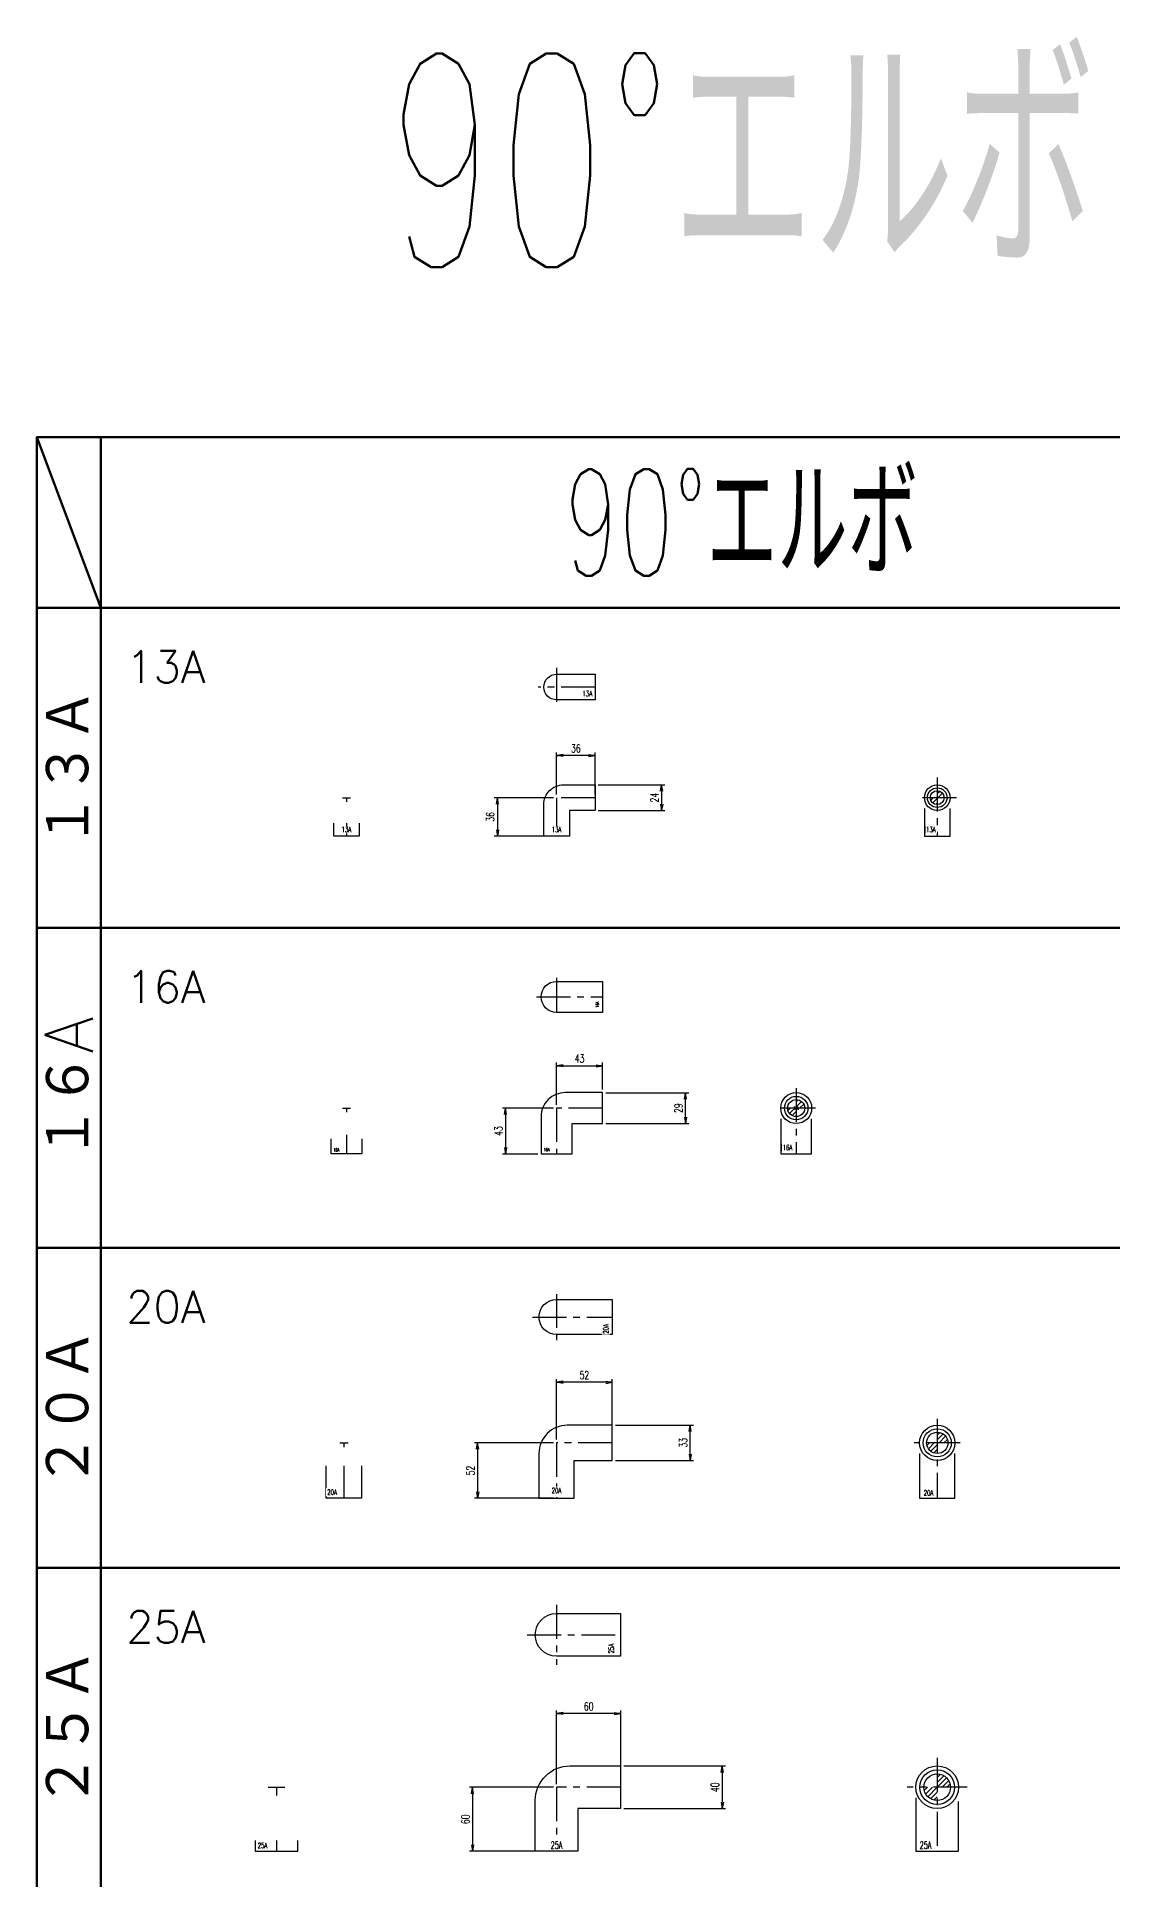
# Model space of a CAD drawing. Header units: millimetres. Extents: x 1711 to 90196, y -23291 to 8516.
# Drawn here: x 17025 to 18033, y 256 to 1983 of the extents above; entities that cross this region are included whole.
import ezdxf
from ezdxf.enums import TextEntityAlignment as Align

# ---------------------------------------------------------------- set-up
doc = ezdxf.new("R2010")
doc.units = ezdxf.units.MM
doc.header["$PDMODE"] = 35
doc.linetypes.add('CENTER', pattern=[50.8, 31.75, -6.35, 6.35, -6.35])
doc.layers.add('line', color=153, linetype='Continuous', lineweight=50)
for name, color, linetype in [('TEXT', 7, 'Continuous'), ('寸法', 2, 'Continuous'), ('配管-CVP', 4, 'Continuous'), ('＃配管（PVC)', 21, 'Continuous')]:
    doc.layers.add(name, color=color, linetype=linetype)
doc.styles.add('kpk', font='romans.shx', dxfattribs={"width": 0.7, "bigfont": 'extfont2.shx'})
doc.styles.get("Standard").update_dxf_attribs({"font": 'romans.shx', "bigfont": 'extfont.shx'})
doc.dimstyles.new('KPK-3', dxfattribs={"dimscale": 3, "dimtxt": 2.5, "dimasz": 2, "dimexe": 1, "dimexo": 1, "dimgap": 1, "dimtad": 3, "dimdec": 1, "dimdsep": 46, "dimtxsty": 'kpk', "dimblk": 'OPEN', "dimcen": 2.5, "dimclrd": 2, "dimclre": 2, "dimclrt": 4, "dimadec": 1, "dimazin": 2, "dimtfac": 1, "dimtdec": 1, "dimtmove": 0, "dimatfit": 2, "dimldrblk": 'OPEN', "dimfxl": 0, "dimlwd": -1, "dimlwe": -1, "dimarcsym": 0})

# ---------------------------------------------------------------- blocks, each defined once
blk = doc.blocks.new('_Open')
at = {"color": 0, "linetype": 'ByBlock', "lineweight": -2}
for p, q in [((-1, 0.17), (0, 0)), ((-1, -0.17), (0, 0)), ((0, 0), (-1, 0))]:
    blk.add_line(p, q, dxfattribs=at)
blk = doc.blocks.new('*D2596')
at = {"layer": 'Defpoints', "color": 0, "transparency": 16777216}
for p in [(17555.5, 1018.2), (17555.5, 993), (17512.5, 978.5)]:
    blk.add_point(p, dxfattribs=at)
at = {"layer": '寸法', "color": 2, "transparency": 16777216}
for p, q in [((17512.5, 981.5), (17512.5, 1021.2)), ((17555.5, 996), (17555.5, 1021.2)), ((17518.5, 1018.2), (17549.5, 1018.2))]:
    blk.add_line(p, q, dxfattribs=at)
at = {"layer": '寸法', "color": 2, "transparency": 16777216, "xscale": 6, "yscale": 6, "zscale": 6, "rotation": 180}
blk.add_blockref('_Open', (17512.5, 1018.2), dxfattribs=at)
at = {"layer": '寸法', "color": 2, "transparency": 16777216, "xscale": 6, "yscale": 6, "zscale": 6}
blk.add_blockref('_Open', (17555.5, 1018.2), dxfattribs=at)
at = {"layer": '寸法', "color": 4, "transparency": 16777216, "insert": (17534, 1025), "char_height": 7.5, "attachment_point": 5, "style": 'kpk', "bg_fill": 3, "box_fill_scale": 1.1, "bg_fill_color": 256, "bg_fill_true_color": 13158600, "bg_fill_transparency": 0}
blk.add_mtext('43', dxfattribs=at)
blk = doc.blocks.new('*D2597')
at = {"layer": 'Defpoints', "color": 0, "transparency": 16777216}
for p in [(17512.5, 978.5), (17464.6, 935.5), (17498, 935.5)]:
    blk.add_point(p, dxfattribs=at)
at = {"layer": '寸法', "color": 2, "transparency": 16777216}
for p, q in [((17509.5, 978.5), (17461.6, 978.5)), ((17464.6, 972.5), (17464.6, 941.5)), ((17495, 935.5), (17461.6, 935.5))]:
    blk.add_line(p, q, dxfattribs=at)
at = {"layer": '寸法', "color": 2, "transparency": 16777216, "xscale": 6, "yscale": 6, "zscale": 6}
for p, rotation in [((17464.6, 978.5), 90), ((17464.6, 935.5), 270)]:
    blk.add_blockref('_Open', p, dxfattribs=dict(at, rotation=rotation))
at = {"layer": '寸法', "color": 4, "transparency": 16777216, "insert": (17457.9, 957), "char_height": 7.5, "attachment_point": 5, "rotation": 90, "style": 'kpk', "bg_fill": 3, "box_fill_scale": 1.1, "bg_fill_color": 256, "bg_fill_true_color": 13158600, "bg_fill_transparency": 0}
blk.add_mtext('43', dxfattribs=at)
blk = doc.blocks.new('*D2598')
at = {"layer": 'Defpoints', "color": 0, "transparency": 16777216}
for p in [(17512.5, 721.5), (17512.5, 664.8), (17564.5, 664.8)]:
    blk.add_point(p, dxfattribs=at)
at = {"layer": '寸法', "color": 2, "transparency": 16777216}
for p, q in [((17512.5, 667.8), (17512.5, 724.5)), ((17558.5, 721.5), (17518.5, 721.5)), ((17564.5, 667.8), (17564.5, 724.5))]:
    blk.add_line(p, q, dxfattribs=at)
at = {"layer": '寸法', "color": 2, "transparency": 16777216, "xscale": 6, "yscale": 6, "zscale": 6, "rotation": 180}
blk.add_blockref('_Open', (17512.5, 721.5), dxfattribs=at)
at = {"layer": '寸法', "color": 2, "transparency": 16777216, "xscale": 6, "yscale": 6, "zscale": 6}
blk.add_blockref('_Open', (17564.5, 721.5), dxfattribs=at)
at = {"layer": '寸法', "color": 4, "transparency": 16777216, "insert": (17538.5, 728.3), "char_height": 7.5, "attachment_point": 5, "style": 'kpk', "bg_fill": 3, "box_fill_scale": 1.1, "bg_fill_color": 256, "bg_fill_true_color": 13158600, "bg_fill_transparency": 0}
blk.add_mtext('52', dxfattribs=at)
blk = doc.blocks.new('*D2599')
at = {"layer": 'Defpoints', "color": 0, "transparency": 16777216}
for p in [(17512.5, 664.8), (17438.4, 612.8), (17512.5, 612.8)]:
    blk.add_point(p, dxfattribs=at)
at = {"layer": '寸法', "color": 2, "transparency": 16777216}
for p, q in [((17509.5, 664.8), (17435.4, 664.8)), ((17438.4, 658.8), (17438.4, 618.8)), ((17509.5, 612.8), (17435.4, 612.8))]:
    blk.add_line(p, q, dxfattribs=at)
at = {"layer": '寸法', "color": 2, "transparency": 16777216, "xscale": 6, "yscale": 6, "zscale": 6}
for p, rotation in [((17438.4, 664.8), 90), ((17438.4, 612.8), 270)]:
    blk.add_blockref('_Open', p, dxfattribs=dict(at, rotation=rotation))
at = {"layer": '寸法', "color": 4, "transparency": 16777216, "insert": (17431.7, 638.8), "char_height": 7.5, "attachment_point": 5, "rotation": 90, "style": 'kpk', "bg_fill": 3, "box_fill_scale": 1.1, "bg_fill_color": 256, "bg_fill_true_color": 13158600, "bg_fill_transparency": 0}
blk.add_mtext('52', dxfattribs=at)
blk = doc.blocks.new('*D2600')
at = {"layer": 'Defpoints', "color": 0, "transparency": 16777216}
for p in [(17512.5, 411), (17512.5, 341.9), (17572.5, 341.9)]:
    blk.add_point(p, dxfattribs=at)
at = {"layer": '寸法', "color": 2, "transparency": 16777216}
for p, q in [((17512.5, 344.9), (17512.5, 414)), ((17566.5, 411), (17518.5, 411)), ((17572.5, 344.9), (17572.5, 414))]:
    blk.add_line(p, q, dxfattribs=at)
at = {"layer": '寸法', "color": 2, "transparency": 16777216, "xscale": 6, "yscale": 6, "zscale": 6, "rotation": 180}
blk.add_blockref('_Open', (17512.5, 411), dxfattribs=at)
at = {"layer": '寸法', "color": 2, "transparency": 16777216, "xscale": 6, "yscale": 6, "zscale": 6}
blk.add_blockref('_Open', (17572.5, 411), dxfattribs=at)
at = {"layer": '寸法', "color": 4, "transparency": 16777216, "insert": (17542.5, 417.7), "char_height": 7.5, "attachment_point": 5, "style": 'kpk', "bg_fill": 3, "box_fill_scale": 1.1, "bg_fill_color": 256, "bg_fill_true_color": 13158600, "bg_fill_transparency": 0}
blk.add_mtext('60', dxfattribs=at)
blk = doc.blocks.new('*D2601')
at = {"layer": 'Defpoints', "color": 0, "transparency": 16777216}
for p in [(17512.5, 341.9), (17433.7, 281.9), (17512.5, 281.9)]:
    blk.add_point(p, dxfattribs=at)
at = {"layer": '寸法', "color": 2, "transparency": 16777216}
for p, q in [((17509.5, 341.9), (17430.7, 341.9)), ((17433.7, 335.9), (17433.7, 287.9)), ((17509.5, 281.9), (17430.7, 281.9))]:
    blk.add_line(p, q, dxfattribs=at)
at = {"layer": '寸法', "color": 2, "transparency": 16777216, "xscale": 6, "yscale": 6, "zscale": 6}
for p, rotation in [((17433.7, 341.9), 90), ((17433.7, 281.9), 270)]:
    blk.add_blockref('_Open', p, dxfattribs=dict(at, rotation=rotation))
at = {"layer": '寸法', "color": 4, "transparency": 16777216, "insert": (17427, 311.9), "char_height": 7.5, "attachment_point": 5, "rotation": 90, "style": 'kpk', "bg_fill": 3, "box_fill_scale": 1.1, "bg_fill_color": 256, "bg_fill_true_color": 13158600, "bg_fill_transparency": 0}
blk.add_mtext('60', dxfattribs=at)
blk = doc.blocks.new('*D2610')
at = {"layer": 'Defpoints', "color": 0, "transparency": 16777216}
for p in [(17512.5, 1309), (17512.5, 1269.5), (17548.5, 1269.5)]:
    blk.add_point(p, dxfattribs=at)
at = {"layer": '寸法', "color": 2, "transparency": 16777216}
for p, q in [((17512.5, 1272.5), (17512.5, 1312)), ((17542.5, 1309), (17518.5, 1309)), ((17548.5, 1272.5), (17548.5, 1312))]:
    blk.add_line(p, q, dxfattribs=at)
at = {"layer": '寸法', "color": 2, "transparency": 16777216, "xscale": 6, "yscale": 6, "zscale": 6, "rotation": 180}
blk.add_blockref('_Open', (17512.5, 1309), dxfattribs=at)
at = {"layer": '寸法', "color": 2, "transparency": 16777216, "xscale": 6, "yscale": 6, "zscale": 6}
blk.add_blockref('_Open', (17548.5, 1309), dxfattribs=at)
at = {"layer": '寸法', "color": 4, "transparency": 16777216, "insert": (17530.5, 1315.7), "char_height": 7.5, "attachment_point": 5, "style": 'kpk', "bg_fill": 3, "box_fill_scale": 1.1, "bg_fill_color": 256, "bg_fill_true_color": 13158600, "bg_fill_transparency": 0}
blk.add_mtext('36', dxfattribs=at)
blk = doc.blocks.new('*D2611')
at = {"layer": 'Defpoints', "color": 0, "transparency": 16777216}
for p in [(17512.5, 1269.5), (17457, 1233.5), (17512.5, 1233.5)]:
    blk.add_point(p, dxfattribs=at)
at = {"layer": '寸法', "color": 2, "transparency": 16777216}
for p, q in [((17509.5, 1269.5), (17454, 1269.5)), ((17457, 1263.5), (17457, 1239.5)), ((17509.5, 1233.5), (17454, 1233.5))]:
    blk.add_line(p, q, dxfattribs=at)
at = {"layer": '寸法', "color": 2, "transparency": 16777216, "xscale": 6, "yscale": 6, "zscale": 6}
for p, rotation in [((17457, 1269.5), 90), ((17457, 1233.5), 270)]:
    blk.add_blockref('_Open', p, dxfattribs=dict(at, rotation=rotation))
at = {"layer": '寸法', "color": 4, "transparency": 16777216, "insert": (17450.3, 1251.5), "char_height": 7.5, "attachment_point": 5, "rotation": 90, "style": 'kpk', "bg_fill": 3, "box_fill_scale": 1.1, "bg_fill_color": 256, "bg_fill_true_color": 13158600, "bg_fill_transparency": 0}
blk.add_mtext('36', dxfattribs=at)
blk = doc.blocks.new('*D2762')
at = {"layer": 'Defpoints', "color": 0, "transparency": 16777216}
for p in [(17548.5, 1281.5), (17548.5, 1257.5)]:
    blk.add_point(p, dxfattribs=at)
at = {"layer": '寸法', "color": 2, "transparency": 16777216}
for p, q in [((17551.5, 1281.5), (17613.9, 1281.5)), ((17610.9, 1275.5), (17610.9, 1263.5)), ((17551.5, 1257.5), (17613.9, 1257.5))]:
    blk.add_line(p, q, dxfattribs=at)
at = {"layer": '寸法', "color": 2, "transparency": 16777216, "xscale": 6, "yscale": 6, "zscale": 6}
for p, rotation in [((17610.9, 1281.5), 90), ((17610.9, 1257.5), 270)]:
    blk.add_blockref('_Open', p, dxfattribs=dict(at, rotation=rotation))
at = {"layer": '寸法', "color": 4, "transparency": 16777216, "insert": (17604.2, 1269.5), "char_height": 7.5, "attachment_point": 5, "rotation": 90, "style": 'kpk', "bg_fill": 3, "box_fill_scale": 1.1, "bg_fill_color": 256, "bg_fill_true_color": 13158600, "bg_fill_transparency": 0}
blk.add_mtext('24', dxfattribs=at)
at = {"layer": 'Defpoints', "color": 0, "transparency": 16777216}
blk.add_point((17610.9, 1257.5), dxfattribs=at)
blk = doc.blocks.new('*D2763')
at = {"layer": 'Defpoints', "color": 0, "transparency": 16777216}
for p in [(17555.5, 993), (17633.3, 993), (17555.5, 964)]:
    blk.add_point(p, dxfattribs=at)
at = {"layer": '寸法', "color": 2, "transparency": 16777216}
for p, q in [((17558.5, 993), (17636.3, 993)), ((17633.3, 970), (17633.3, 987)), ((17558.5, 964), (17636.3, 964))]:
    blk.add_line(p, q, dxfattribs=at)
at = {"layer": '寸法', "color": 2, "transparency": 16777216, "xscale": 6, "yscale": 6, "zscale": 6}
for p, rotation in [((17633.3, 993), 90), ((17633.3, 964), 270)]:
    blk.add_blockref('_Open', p, dxfattribs=dict(at, rotation=rotation))
at = {"layer": '寸法', "color": 4, "transparency": 16777216, "insert": (17626.6, 978.5), "char_height": 7.5, "attachment_point": 5, "rotation": 90, "style": 'kpk', "bg_fill": 3, "box_fill_scale": 1.1, "bg_fill_color": 256, "bg_fill_true_color": 13158600, "bg_fill_transparency": 0}
blk.add_mtext('29', dxfattribs=at)
blk = doc.blocks.new('*D2764')
at = {"layer": 'Defpoints', "color": 0, "transparency": 16777216}
for p in [(17564.5, 681.3), (17637.7, 681.3), (17564.5, 648.3)]:
    blk.add_point(p, dxfattribs=at)
at = {"layer": '寸法', "color": 2, "transparency": 16777216}
for p, q in [((17567.5, 681.3), (17640.7, 681.3)), ((17637.7, 654.3), (17637.7, 675.3)), ((17567.5, 648.3), (17640.7, 648.3))]:
    blk.add_line(p, q, dxfattribs=at)
at = {"layer": '寸法', "color": 2, "transparency": 16777216, "xscale": 6, "yscale": 6, "zscale": 6}
for p, rotation in [((17637.7, 681.3), 90), ((17637.7, 648.3), 270)]:
    blk.add_blockref('_Open', p, dxfattribs=dict(at, rotation=rotation))
at = {"layer": '寸法', "color": 4, "transparency": 16777216, "insert": (17631, 664.8), "char_height": 7.5, "attachment_point": 5, "rotation": 90, "style": 'kpk', "bg_fill": 3, "box_fill_scale": 1.1, "bg_fill_color": 256, "bg_fill_true_color": 13158600, "bg_fill_transparency": 0}
blk.add_mtext('33', dxfattribs=at)
blk = doc.blocks.new('*D2765')
at = {"layer": 'Defpoints', "color": 0, "transparency": 16777216}
for p in [(17572.5, 361.9), (17572.5, 321.9), (17667.7, 321.9)]:
    blk.add_point(p, dxfattribs=at)
at = {"layer": '寸法', "color": 2, "transparency": 16777216}
for p, q in [((17575.5, 361.9), (17670.7, 361.9)), ((17667.7, 355.9), (17667.7, 327.9)), ((17575.5, 321.9), (17670.7, 321.9))]:
    blk.add_line(p, q, dxfattribs=at)
at = {"layer": '寸法', "color": 2, "transparency": 16777216, "xscale": 6, "yscale": 6, "zscale": 6}
for p, rotation in [((17667.7, 361.9), 90), ((17667.7, 321.9), 270)]:
    blk.add_blockref('_Open', p, dxfattribs=dict(at, rotation=rotation))
at = {"layer": '寸法', "color": 4, "transparency": 16777216, "insert": (17660.9, 341.9), "char_height": 7.5, "attachment_point": 5, "rotation": 90, "style": 'kpk', "bg_fill": 3, "box_fill_scale": 1.1, "bg_fill_color": 256, "bg_fill_true_color": 13158600, "bg_fill_transparency": 0}
blk.add_mtext('40', dxfattribs=at)
blk = doc.blocks.new('16A-90EL-1')
at = {"layer": '＃配管（PVC)', "color": 0, "linetype": 'ByBlock'}
blk.add_lwpolyline([(14.5, -43), (14.5, -14.5), (43, -14.5), (43, 14.5), (8, 14.5, 0.414214), (-14.5, -8), (-14.5, -43)], format="xyb", close=True, dxfattribs=at)
at = {"layer": '＃配管（PVC)', "color": 2, "linetype": 'CENTER'}
blk.add_lwpolyline([(43, 0), (0, 0), (0, -43)], dxfattribs=at)
at = {"layer": 'Defpoints', "color": 6, "linetype": 'ByBlock', "ltscale": 0.5, "insert": (-9.3, -39), "char_height": 3, "attachment_point": 5, "style": 'kpk', "bg_fill": 3, "box_fill_scale": 1.2, "bg_fill_color": 256, "bg_fill_transparency": 0}
blk.add_mtext('{\\W0.6;16A}', dxfattribs=at)
blk = doc.blocks.new('16A-90EL-2')
at = {"linetype": 'ByBlock'}
h = blk.add_hatch(dxfattribs=at)
h.set_pattern_fill('ANSI31', color=252, style=0)
h.paths.add_polyline_path([(0, 8), (0, 0), (8, 0, 0.414214)])
h.paths.add_polyline_path([(-8, 0, 0.414214), (0, -8), (0, 0)])
at = {"color": 2, "linetype": 'CENTER'}
for p, q in [((0, 18.8), (0, -43)), ((18, 0), (-18, 0))]:
    blk.add_line(p, q, dxfattribs=at)
at = {"layer": '＃配管（PVC)', "color": 0, "linetype": 'ByBlock'}
for radius in [14.5, 11, 8]:
    blk.add_circle((0, 0), radius, dxfattribs=at)
at = {"layer": 'Defpoints', "color": 6, "width": 0.5}
blk.add_text('16A', height=3, dxfattribs=at).set_placement((0, 0), align=Align.MIDDLE)
at = {"layer": 'Defpoints', "color": 6, "linetype": 'ByBlock', "ltscale": 0.5, "insert": (-8.1, -36.9), "char_height": 5, "attachment_point": 5, "style": 'kpk', "bg_fill": 3, "box_fill_scale": 1.2, "bg_fill_color": 256, "bg_fill_transparency": 0}
blk.add_mtext('{\\W0.6;16A}', dxfattribs=at)
at = {"layer": '＃配管（PVC)', "color": 0, "linetype": 'ByBlock'}
blk.add_lwpolyline([(-14.5, -10), (-14.5, -43), (14.5, -43), (14.5, -10)], dxfattribs=at)
blk = doc.blocks.new('16A-90EL-41')
at = {"layer": '＃配管（PVC)', "color": 2, "linetype": 'CENTER'}
for p, q in [((-3.9, 0), (3.9, 0)), ((0, 0), (0, -3.9))]:
    blk.add_line(p, q, dxfattribs=at)
at = {"layer": 'Defpoints', "color": 6, "linetype": 'ByBlock', "ltscale": 0.5, "insert": (-9.5, -39.2), "char_height": 3, "attachment_point": 5, "style": 'kpk', "bg_fill": 3, "box_fill_scale": 1.2, "bg_fill_color": 256, "bg_fill_transparency": 0}
blk.add_mtext('{\\W0.6;16A}', dxfattribs=at)
at = {"layer": '＃配管（PVC)', "color": 2, "linetype": 'CENTER'}
blk.add_line((0, -25), (0, -43), dxfattribs=at)
at = {"layer": '＃配管（PVC)', "color": 0, "linetype": 'ByBlock', "ltscale": 0.5}
blk.add_lwpolyline([(14.5, -28.9), (14.5, -43), (-14.5, -43), (-14.5, -28.9)], dxfattribs=at)
blk = doc.blocks.new('20A-90EL-3')
at = {"layer": '＃配管（PVC)', "color": 2, "linetype": 'CENTER'}
for p, q in [((0, 22.6), (0, -52)), ((21.6, 0), (-21.6, 0))]:
    blk.add_line(p, q, dxfattribs=at)
at = {"layer": '＃配管（PVC)', "color": 0, "linetype": 'ByBlock'}
blk.add_lwpolyline([(16.5, 0), (16.5, -52), (-16.5, -52), (-16.5, 0, -1)], format="xyb", close=True, dxfattribs=at)
at = {"layer": 'Defpoints', "color": 6, "linetype": 'ByBlock', "insert": (-11.1, -46.2), "char_height": 5, "attachment_point": 5, "style": 'kpk', "bg_fill": 3, "box_fill_scale": 1.2, "bg_fill_color": 256, "bg_fill_transparency": 0}
blk.add_mtext('{\\W0.6;20A}', dxfattribs=at)
blk = doc.blocks.new('20A-90EL-2')
h = blk.add_hatch()
h.set_pattern_fill('ANSI31', color=252)
h.paths.add_polyline_path([(10, 0, 0.414214), (0, 10), (0, 0)])
h.paths.add_polyline_path([(0, 0), (-10, 0, 0.414214), (0, -10)])
at = {"color": 2, "linetype": 'CENTER'}
for p, q in [((0, 22.6), (0, -52)), ((21.6, 0), (-21.6, 0))]:
    blk.add_line(p, q, dxfattribs=at)
at = {"color": 0, "linetype": 'ByBlock'}
for radius in [16.5, 13.2, 10]:
    blk.add_circle((0, 0), radius, dxfattribs=at)
at = {"layer": 'Defpoints', "color": 6, "linetype": 'ByBlock', "ltscale": 0.5, "insert": (-8.1, -47), "char_height": 5, "attachment_point": 5, "style": 'kpk', "bg_fill": 3, "box_fill_scale": 1.2, "bg_fill_color": 256, "bg_fill_transparency": 0}
blk.add_mtext('{\\W0.6;20A}', dxfattribs=at)
at = {"color": 0, "linetype": 'ByBlock'}
blk.add_lwpolyline([(-16.5, -10), (-16.5, -52), (16.5, -52), (16.5, -10)], dxfattribs=at)
blk = doc.blocks.new('20A-90EL-1')
at = {"color": 0, "linetype": 'ByBlock'}
blk.add_lwpolyline([(16.5, -52), (16.5, -16.5), (52, -16.5), (52, 16.5), (10, 16.5, 0.414214), (-16.5, -10), (-16.5, -52)], format="xyb", close=True, dxfattribs=at)
at = {"color": 2, "linetype": 'CENTER'}
blk.add_lwpolyline([(52, 0), (0, 0), (0, -52)], dxfattribs=at)
at = {"layer": 'Defpoints', "color": 6, "linetype": 'ByBlock', "insert": (0, -44.6), "char_height": 5, "attachment_point": 5, "style": 'kpk', "bg_fill": 3, "box_fill_scale": 1.2, "bg_fill_color": 256, "bg_fill_transparency": 0}
blk.add_mtext('{\\W0.6;20A}', dxfattribs=at)
blk = doc.blocks.new('*U487')
at = {"color": 2, "linetype": 'CENTER'}
for p, q in [((-3.9, 0), (3.9, 0)), ((0, 0), (0, -3.9)), ((0, -21.5), (0, -52))]:
    blk.add_line(p, q, dxfattribs=at)
at = {"color": 0, "linetype": 'ByBlock'}
blk.add_lwpolyline([(16.5, -21.5), (16.5, -52), (-16.5, -52), (-16.5, -21.5)], dxfattribs=at)
at = {"layer": 'Defpoints', "color": 6, "linetype": 'ByBlock', "insert": (-11.1, -46.2), "char_height": 5, "attachment_point": 5, "style": 'kpk', "bg_fill": 3, "box_fill_scale": 1.2, "bg_fill_color": 256, "bg_fill_transparency": 0}
blk.add_mtext('{\\W0.6;20A}', dxfattribs=at)
blk = doc.blocks.new('25A-L-穴有')
at = {"layer": '＃配管（PVC)'}
h = blk.add_hatch(dxfattribs=at)
h.set_pattern_fill('ANSI31', color=252)
h.set_pattern_definition([(45, (-17869.1675, -341.9474), (-2.24506403, 2.24506403), [])])
h.paths.add_polyline_path([(0, 12.5), (0, 0), (12.5, 0, 0.414214)])
h.paths.add_polyline_path([(0, -12.5), (0, 0), (-12.5, 0, 0.414214)])
at = {"layer": '＃配管（PVC)', "color": 2, "linetype": 'CENTER'}
for p, q in [((0, 27.6), (0, -60)), ((28.1, 0), (-28.1, 0))]:
    blk.add_line(p, q, dxfattribs=at)
at = {"layer": '＃配管（PVC)', "color": 0, "linetype": 'ByBlock'}
blk.add_lwpolyline([(-20, -10), (-20, -60), (20, -60), (20, -13.5)], dxfattribs=at)
for radius in [20, 16.3, 12.5]:
    blk.add_circle((0, 0), radius, dxfattribs=at)
at = {"layer": 'Defpoints', "color": 6, "linetype": 'ByBlock', "insert": (-10.9, -54.2), "char_height": 7, "attachment_point": 5, "style": 'kpk', "bg_fill": 3, "box_fill_scale": 1.2, "bg_fill_color": 256, "bg_fill_transparency": 0}
blk.add_mtext('{\\W0.6;25A}', dxfattribs=at)
blk = doc.blocks.new('25A-L-正')
at = {"layer": '＃配管（PVC)', "color": 0, "linetype": 'ByBlock'}
blk.add_lwpolyline([(-20, -12.5, -0.414214), (12.5, 20), (60, 20), (60, -20), (20, -20), (20, -60), (-20, -60)], format="xyb", close=True, dxfattribs=at)
at = {"layer": '＃配管（PVC)', "color": 2, "linetype": 'CENTER'}
blk.add_lwpolyline([(60, 0), (0, 0), (0, -60)], dxfattribs=at)
at = {"layer": 'Defpoints', "color": 6, "linetype": 'ByBlock', "insert": (0, -54.2), "char_height": 7, "attachment_point": 5, "style": 'kpk', "bg_fill": 3, "box_fill_scale": 1.2, "bg_fill_color": 256, "bg_fill_transparency": 0}
blk.add_mtext('{\\W0.6;25A}', dxfattribs=at)
blk = doc.blocks.new('25A-L-穴無')
at = {"layer": '＃配管（PVC)', "color": 2, "linetype": 'CENTER'}
for p, q in [((0, 28.1), (0, -28.1)), ((-27.6, 0), (60, 0))]:
    blk.add_line(p, q, dxfattribs=at)
at = {"layer": '＃配管（PVC)', "color": 0, "linetype": 'ByBlock'}
blk.add_lwpolyline([(0, 20), (60, 20), (60, -20), (0, -20, -1)], format="xyb", close=True, dxfattribs=at)
at = {"layer": 'Defpoints', "color": 6, "linetype": 'ByBlock', "insert": (51.2, -12.9), "char_height": 5, "attachment_point": 5, "rotation": 90, "style": 'kpk', "bg_fill": 3, "box_fill_scale": 1.2, "bg_fill_color": 256, "bg_fill_transparency": 0}
blk.add_mtext('{\\W0.6;25A}', dxfattribs=at)
blk = doc.blocks.new('*U694')
at = {"layer": '＃配管（PVC)', "color": 2, "linetype": 'CENTER'}
for p, q in [((-7.8, 0), (7.8, 0)), ((0, 0), (0, -7.8)), ((0, -50), (0, -60))]:
    blk.add_line(p, q, dxfattribs=at)
at = {"layer": 'Defpoints', "color": 6, "linetype": 'ByBlock', "insert": (-13, -54.6), "char_height": 5, "attachment_point": 5, "style": 'kpk', "bg_fill": 3, "box_fill_scale": 1.2, "bg_fill_color": 256, "bg_fill_transparency": 0}
blk.add_mtext('{\\W0.6;25A}', dxfattribs=at)
at = {"layer": '＃配管（PVC)', "color": 0, "linetype": 'ByBlock'}
blk.add_lwpolyline([(-20, -50), (-20, -60), (20, -60), (20, -50)], dxfattribs=at)
blk = doc.blocks.new('16A-90EL-3')
at = {"layer": '＃配管（PVC)', "color": 2, "linetype": 'CENTER'}
for p, q in [((0, 18.8), (0, -43)), ((18, 0), (-18, 0))]:
    blk.add_line(p, q, dxfattribs=at)
at = {"layer": '＃配管（PVC)', "color": 0, "linetype": 'ByBlock'}
blk.add_lwpolyline([(14.5, 0), (14.5, -43), (-14.5, -43), (-14.5, 0, -1)], format="xyb", close=True, dxfattribs=at)
at = {"layer": 'Defpoints', "color": 6, "linetype": 'ByBlock', "ltscale": 0.5, "insert": (-7.2, -38.2), "char_height": 3, "attachment_point": 5, "style": 'kpk', "bg_fill": 3, "box_fill_scale": 1.2, "bg_fill_color": 256, "bg_fill_transparency": 0}
blk.add_mtext('{\\W0.6;16A}', dxfattribs=at)
blk = doc.blocks.new('13A-90EL-3')
at = {"layer": '＃配管（PVC)', "color": 2, "linetype": 'CENTER'}
for p, q in [((0, 18), (0, -18)), ((36, 0), (-17.2, 0))]:
    blk.add_line(p, q, dxfattribs=at)
at = {"layer": '＃配管（PVC)', "color": 0, "linetype": 'ByBlock'}
blk.add_lwpolyline([(0, 12), (36, 12), (36, -12), (0, -12, -1)], format="xyb", close=True, dxfattribs=at)
at = {"layer": 'Defpoints', "color": 6, "linetype": 'ByBlock', "insert": (28.8, -6.1), "char_height": 5, "attachment_point": 5, "style": 'kpk', "bg_fill": 3, "box_fill_scale": 1.2, "bg_fill_color": 256, "bg_fill_transparency": 0}
blk.add_mtext('{\\W0.6;13A}', dxfattribs=at)
blk = doc.blocks.new('13A-90EL-4')
at = {"layer": '＃配管（PVC)', "color": 2, "linetype": 'CENTER'}
for p, q in [((-3.9, 0), (3.9, 0)), ((0, 0), (0, -3.9))]:
    blk.add_line(p, q, dxfattribs=at)
at = {"layer": '＃配管（PVC)', "color": 0, "linetype": 'ByBlock'}
blk.add_lwpolyline([(12, -24), (12, -36), (-12, -36), (-12, -24)], dxfattribs=at)
at = {"layer": '＃配管（PVC)', "color": 2, "linetype": 'CENTER'}
blk.add_lwpolyline([(0, -24), (0, -36)], dxfattribs=at)
at = {"layer": 'Defpoints', "color": 6, "linetype": 'ByBlock', "insert": (0, -29.9), "char_height": 5, "attachment_point": 5, "style": 'kpk', "bg_fill": 3, "box_fill_scale": 1.2, "bg_fill_color": 256, "bg_fill_transparency": 0}
blk.add_mtext('{\\W0.6;13A}', dxfattribs=at)
blk = doc.blocks.new('13A-90EL-1')
at = {"layer": '＃配管（PVC)', "color": 0, "linetype": 'ByBlock'}
blk.add_lwpolyline([(-12, -6.5, -0.414214), (6.5, 12), (36, 12), (36, -12), (12, -12), (12, -36), (-12, -36)], format="xyb", close=True, dxfattribs=at)
at = {"layer": '＃配管（PVC)', "color": 2, "linetype": 'CENTER'}
blk.add_lwpolyline([(36, 0), (0, 0), (0, -36)], dxfattribs=at)
at = {"layer": 'Defpoints', "color": 6, "linetype": 'ByBlock', "insert": (0, -29.9), "char_height": 5, "attachment_point": 5, "style": 'kpk', "bg_fill": 3, "box_fill_scale": 1.2, "bg_fill_color": 256, "bg_fill_transparency": 0}
blk.add_mtext('{\\W0.6;13A}', dxfattribs=at)
blk = doc.blocks.new('13A-90EL-2')
at = {"layer": '＃配管（PVC)'}
h = blk.add_hatch(dxfattribs=at)
h.set_pattern_fill('ANSI31', color=252)
h.set_pattern_definition([(45, (-17869.1675, -1269.5195), (-2.24506403, 2.24506403), [])])
h.paths.add_polyline_path([(0, 0), (-6.5, 0, 0.414214), (0, -6.5)])
h.paths.add_polyline_path([(0, 6.5), (0, 0), (6.5, 0, 0.414214)])
at = {"layer": '＃配管（PVC)', "color": 2, "linetype": 'CENTER'}
for p, q in [((0, 18.8), (0, -36)), ((18, 0), (-18, 0))]:
    blk.add_line(p, q, dxfattribs=at)
at = {"layer": '＃配管（PVC)', "color": 0, "linetype": 'ByBlock'}
for radius in [12, 9.2, 6.5]:
    blk.add_circle((0, 0), radius, dxfattribs=at)
at = {"layer": 'Defpoints', "color": 6, "linetype": 'ByBlock', "insert": (-5.9, -29.9), "char_height": 5, "attachment_point": 5, "style": 'kpk', "bg_fill": 3, "box_fill_scale": 1.2, "bg_fill_color": 256, "bg_fill_transparency": 0}
blk.add_mtext('{\\W0.6;13A}', dxfattribs=at)
at = {"layer": '＃配管（PVC)', "color": 0, "linetype": 'ByBlock'}
blk.add_lwpolyline([(-12, -10), (-12, -36), (12, -36), (12, -10)], dxfattribs=at)
blk = doc.blocks.new('A$C84a07606')
at = {"layer": 'line'}
for q in [(1260, 0), (60, -7760)]:
    blk.add_line((60, 0), q, dxfattribs=at)
for points in [[(0, 0), (60, -160), (0, -160)], [(60, -160), (1260, -160), (2460, -160), (4120, -160)], [(4120, -460), (2460, -460), (1260, -460), (60, -460), (0, -460)], [(4120, -760), (2460, -760), (1260, -760), (60, -760), (0, -760)], [(4120, -1060), (2460, -1060), (1260, -1060), (60, -1060), (0, -1060)]]:
    blk.add_lwpolyline(points, dxfattribs=at)
blk.add_lwpolyline([(60, -7760), (0, -7760), (0, 0), (60, 0)], close=True, dxfattribs=at)
for s, insert, char_height, attachment_point in [('{\\W0.6;90°エルボ}', (660, -80), 100, 5), ('13A', (83.6, -215.3), 30, 4), ('16A', (83.6, -515.3), 30, 4), ('20A', (83.6, -815.3), 30, 4), ('25A', (83.6, -1115.3), 30, 4)]:
    blk.add_mtext(s, dxfattribs=dict(at, insert=insert, char_height=char_height, attachment_point=attachment_point))
at = {"layer": 'line', "char_height": 45, "attachment_point": 5, "rotation": 90}
for s, insert in [('１３Ａ', (30, -310)), ('１６A', (30, -610)), ('２０Ａ', (30, -910)), ('２５Ａ', (30, -1210))]:
    blk.add_mtext(s, dxfattribs=dict(at, insert=insert))

msp = doc.modelspace()

# ---------------------------------------------------------------- block references
at = {"layer": '配管-CVP'}
for name, p in [('13A-90EL-3', (17512.4505, 1373.1564)), ('13A-90EL-2', (17869.1675, 1269.5195)), ('13A-90EL-4', (17315.5491, 1269.5195)), ('16A-90EL-2', (17736.9919, 978.537)), ('16A-90EL-41', (17315.5491, 978.537)), ('20A-90EL-2', (17869.1675, 664.7708)), ('*U487', (17313.1356, 664.7708)), ('25A-L-穴無', (17512.4505, 484.7889)), ('25A-L-穴有', (17869.1675, 341.9474)), ('*U694', (17249.9405, 341.9474))]:
    msp.add_blockref(name, p, dxfattribs=at)
at = {"layer": '配管-CVP', "rotation": 90}
for name, p in [('16A-90EL-3', (17512.4505, 1082.7748)), ('20A-90EL-3', (17512.4505, 782.6823))]:
    msp.add_blockref(name, p, dxfattribs=at)

# ---------------------------------------------------------------- texts
at = {"layer": 'TEXT', "color": 6, "insert": (17685.3602, 1866.9118), "char_height": 200, "attachment_point": 5}
msp.add_mtext('{\\W0.6;90°エルボ}', dxfattribs=at)

# ---------------------------------------------------------------- dimensions: what is measured, and where the dimension line sits
at = {"layer": '寸法'}
for base, p1, p2, picture, middle in [((17512.4505, 1308.9794), (17548.4505, 1269.5195), (17512.4505, 1269.5195), '*D2610', (17530.4505, 1315.7294)), ((17555.4505, 1018.2406), (17512.4505, 978.537), (17555.4505, 993.037), '*D2596', (17533.9505, 1024.9906)), ((17512.4505, 721.5431), (17564.4505, 664.7708), (17512.4505, 664.7708), '*D2598', (17538.4505, 728.2931)), ((17512.4505, 410.9888), (17572.4505, 341.9474), (17512.4505, 341.9474), '*D2600', (17542.4505, 417.7388))]:
    dim = msp.add_linear_dim(base=base, p1=p1, p2=p2, dimstyle='KPK-3', dxfattribs=at)
    dim.commit()
    dim.dimension.update_dxf_attribs({"geometry": picture, "text_midpoint": middle})

# ---------------------------------------------------------------- next in the draw order: dimensions: what is measured, and where the dimension line sits
for base, p1, p2, picture, middle in [((17610.904, 1257.5195), (17548.4505, 1281.5195), (17548.4505, 1257.5195), '*D2762', (17604.154, 1269.5195)), ((17457.0005, 1233.5195), (17512.4505, 1269.5195), (17512.4505, 1233.5195), '*D2611', (17450.2505, 1251.5195)), ((17633.3162, 993.037), (17555.4505, 964.037), (17555.4505, 993.037), '*D2763', (17626.5662, 978.537)), ((17464.606, 935.537), (17512.4505, 978.537), (17497.9505, 935.537), '*D2597', (17457.856, 957.037)), ((17637.7202, 681.2708), (17564.4505, 648.2708), (17564.4505, 681.2708), '*D2764', (17630.9702, 664.7708)), ((17438.4402, 612.7708), (17512.4505, 664.7708), (17512.4505, 612.7708), '*D2599', (17431.6902, 638.7708)), ((17667.6753, 321.9474), (17572.4505, 361.9474), (17572.4505, 321.9474), '*D2765', (17660.9253, 341.9474)), ((17433.7355, 281.9474), (17512.4505, 341.9474), (17512.4505, 281.9474), '*D2601', (17426.9855, 311.9474))]:
    dim = msp.add_linear_dim(base=base, p1=p1, p2=p2, angle=90, dimstyle='KPK-3', dxfattribs=at)
    dim.commit()
    dim.dimension.update_dxf_attribs({"geometry": picture, "text_midpoint": middle})

# ---------------------------------------------------------------- next in the draw order: block references
at = {"layer": '配管-CVP'}
for name, p in [('13A-90EL-1', (17512.4505, 1269.5195)), ('16A-90EL-1', (17512.4505, 978.537)), ('20A-90EL-1', (17512.4505, 664.7708)), ('25A-L-正', (17512.4505, 341.9474))]:
    msp.add_blockref(name, p, dxfattribs=at)

# ---------------------------------------------------------------- next in the draw order: block references
at = {"layer": 'line', "linetype": 'ByBlock'}
msp.add_blockref('A$C84a07606', (17025.3602, 1607.5677), dxfattribs=at)

doc.saveas('drawing.dxf')
